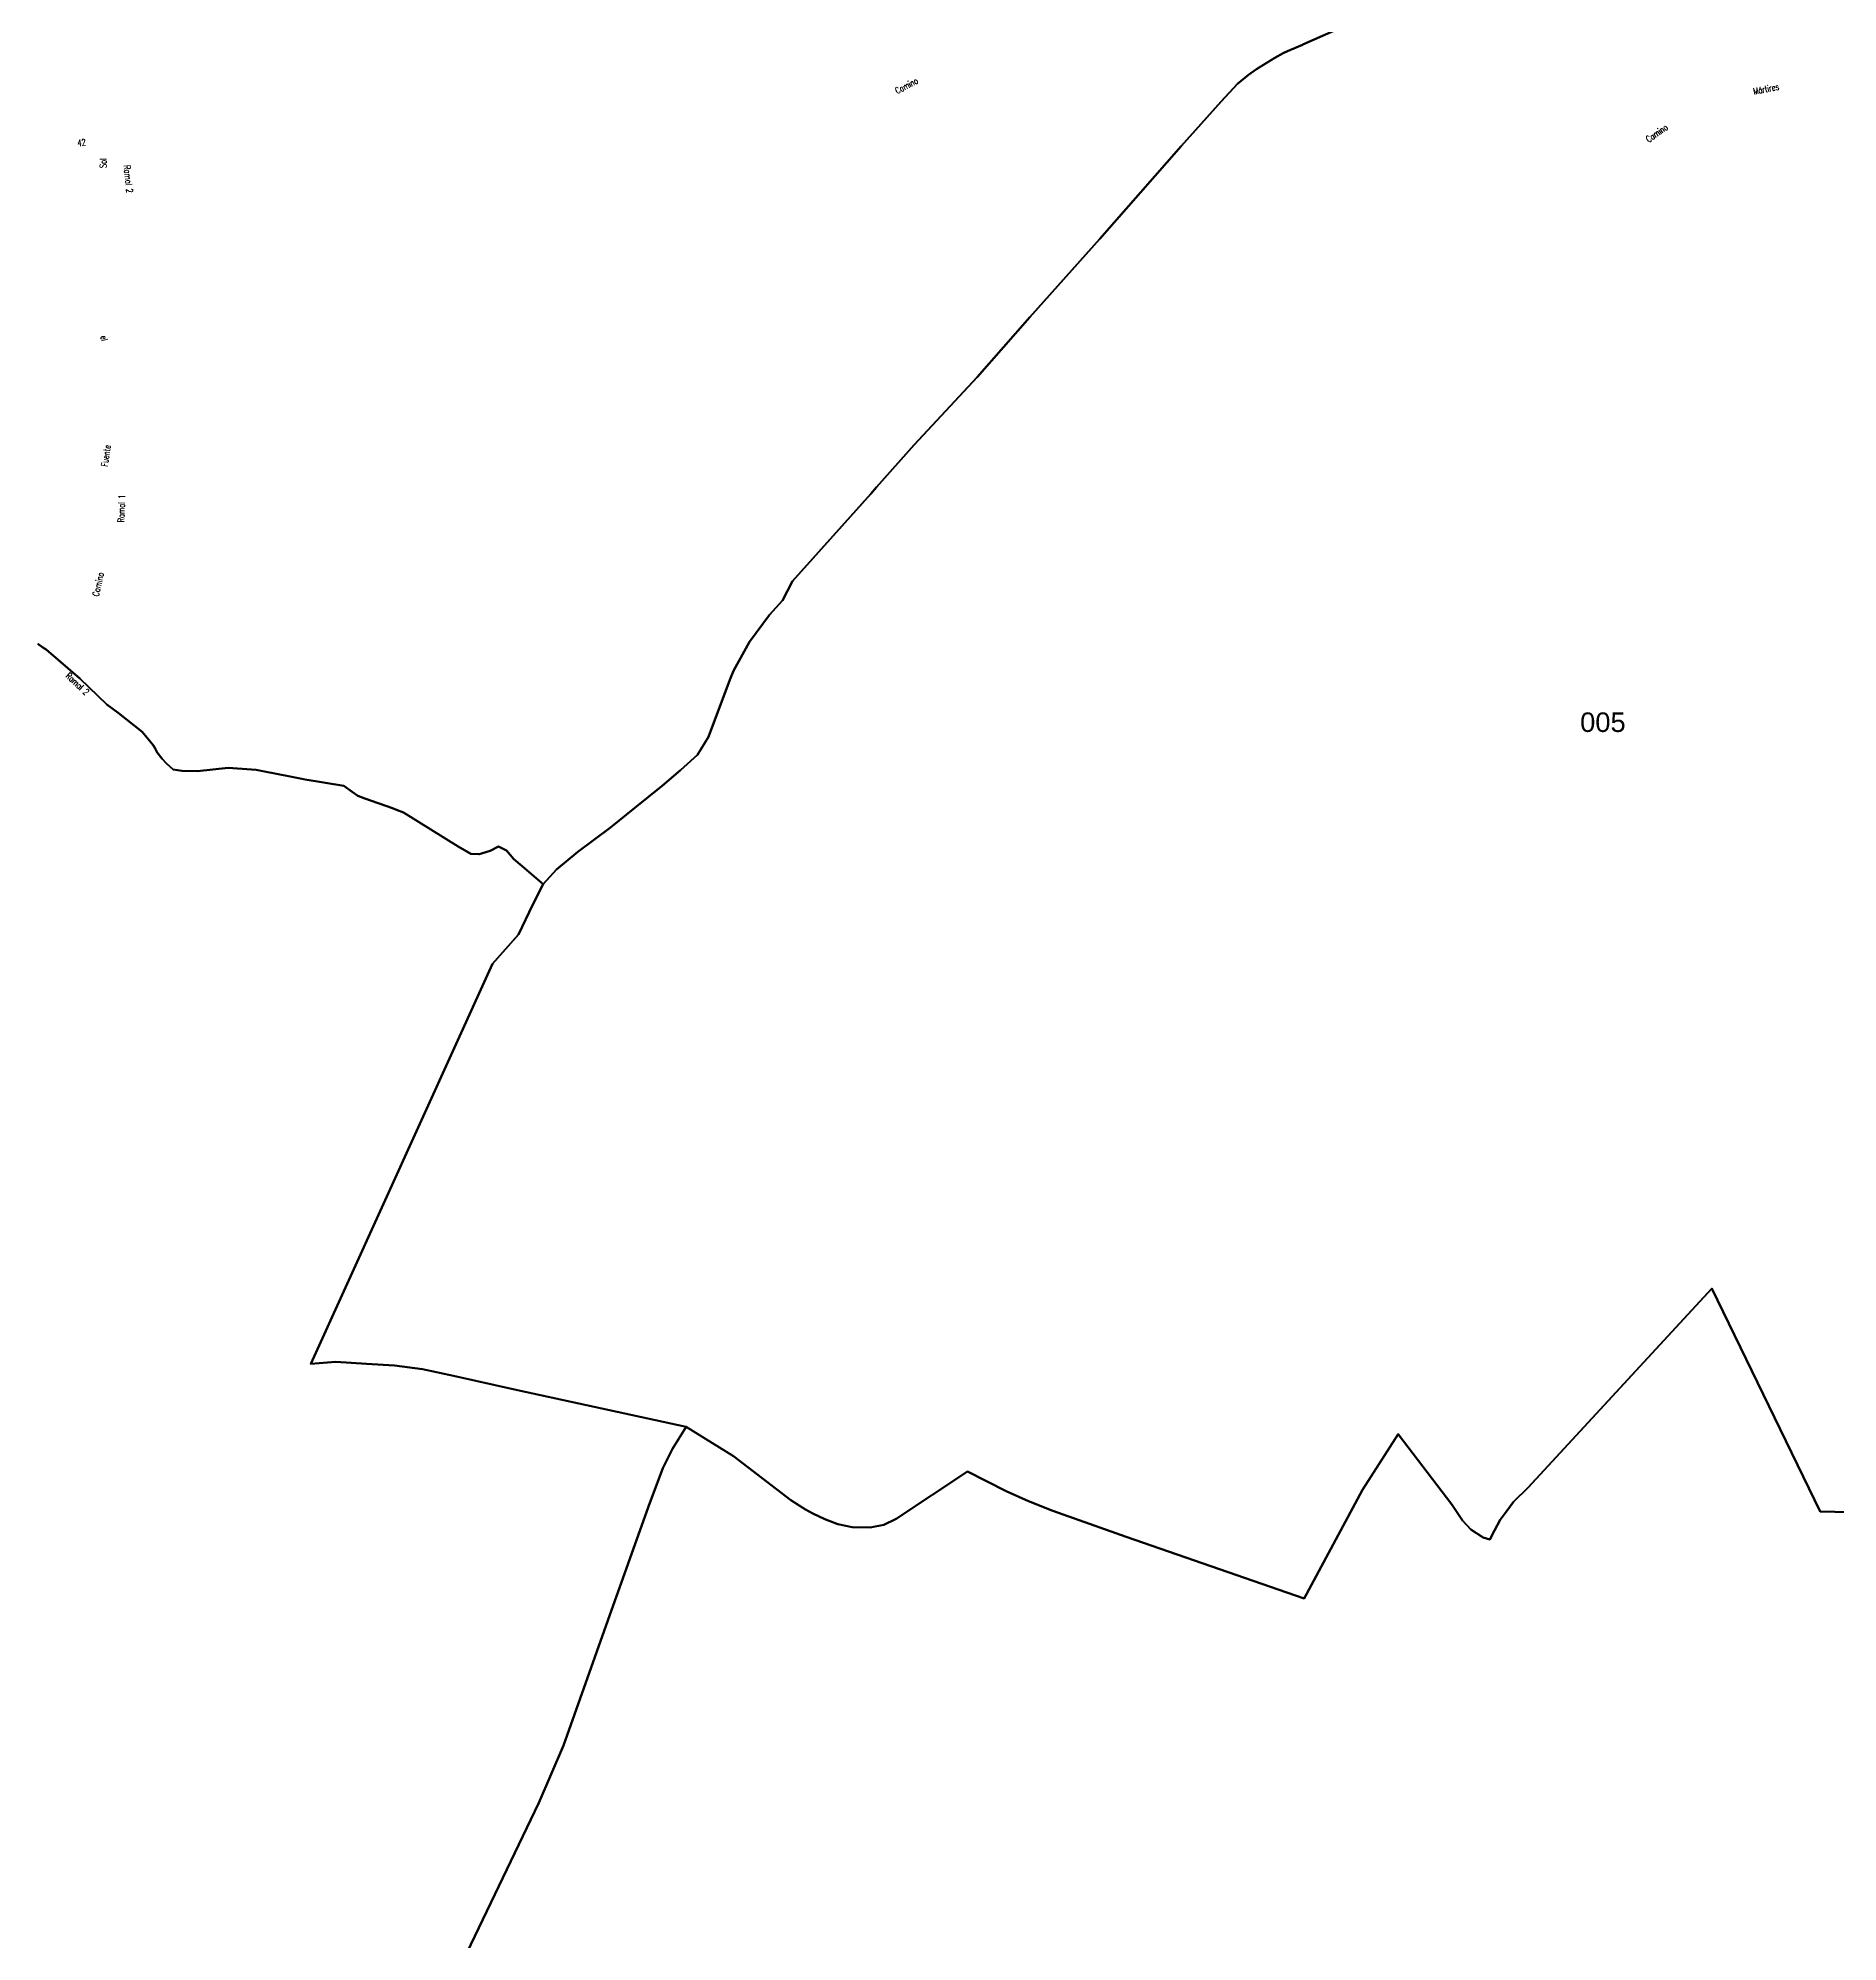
# Model space of a CAD drawing. Header units: metres. Extents: x 339638 to 364279, y 4598373 to 4630956.
# Drawn here: x 354638 to 357403, y 4612737 to 4615662 of the extents above; entities that cross this region are included whole.
import ezdxf
from ezdxf.enums import TextEntityAlignment as Align

# ---------------------------------------------------------------- set-up
doc = ezdxf.new("R2010")
doc.units = ezdxf.units.M
doc.layers.add('caminos', color=1, linetype='Continuous', lineweight=0)
doc.layers.add('poligonos_rusticos', color=42, linetype='Continuous', lineweight=40)
doc.layers.add('poligonos_rustico_txt', color=7, linetype='Continuous')
doc.styles.add('Arial', font='arial.ttf')
doc.styles.add('caminos', font='simplex.shx', dxfattribs={"width": 0.75})

msp = doc.modelspace()

# ---------------------------------------------------------------- linework, layer by layer
at = {"layer": 'poligonos_rusticos'}
for points in [[(356706.5, 4615707.3), (356581.1, 4615651.9), (356580.4, 4615651.5), (356571, 4615647.4), (356566, 4615645.2), (356562.1, 4615643.5), (356551.7, 4615638.9), (356551, 4615638.6), (356537.8, 4615631.3), (356524.7, 4615623), (356509.8, 4615614.2), (356497.4, 4615605.4), (356480.8, 4615591.2), (356455.5, 4615564.2), (356394.1, 4615495.7), (356269, 4615353.1), (356161.6, 4615232.8), (356080.6, 4615141), (355983.9, 4615036.8), (355926.2, 4614971.9), (355917.1, 4614961.7), (355796.9, 4614827.4), (355781.6, 4614797.7), (355781.3, 4614797.4), (355761.7, 4614775.7), (355730.9, 4614734.2), (355706.2, 4614689.7), (355700.7, 4614675.6), (355668, 4614588.1), (355650.8, 4614560.5), (355625.1, 4614536.9), (355596.8, 4614512.7), (355555, 4614479.4), (355517.4, 4614449), (355467.4, 4614411.6), (355434.2, 4614384.2), (355414, 4614361.7), (355381.5, 4614389.7), (355368.7, 4614400.3), (355357.4, 4614413.8), (355345.1, 4614419.6), (355332.6, 4614412.9), (355319.3, 4614408.9), (355315.7, 4614407.9), (355315.3, 4614407.9), (355302.8, 4614408.5), (355283.6, 4614419.7), (355199.3, 4614471.9), (355188.8, 4614476), (355182.3, 4614478.5), (355140, 4614493.3), (355129.2, 4614497.4), (355120.5, 4614503.7), (355107.6, 4614513), (355048.2, 4614522.6), (355025.3, 4614527.2), (354986.1, 4614535), (354973.2, 4614537.5), (354930.2, 4614540.6), (354883.1, 4614535.6), (354858.7, 4614536), (354845.6, 4614538), (354835.3, 4614547.3), (354828.6, 4614554.3), (354821.2, 4614564.4), (354817.3, 4614571.3), (354815, 4614575.2), (354808.1, 4614583.4), (354797.9, 4614595.7), (354761.2, 4614624.9), (354743.5, 4614637.8), (354702.4, 4614678), (354650.2, 4614722.3), (354645.5, 4614725.5), (354637.4, 4614731)], [(357579.3, 4613393.7), (357376, 4613397.9), (357209.1, 4613740.8), (356927.3, 4613435.1), (356904.6, 4613413.1), (356893.2, 4613397.7), (356884.3, 4613385.1), (356875.3, 4613369), (356868.2, 4613355.2), (356858.1, 4613358.4), (356839.2, 4613370.7), (356826.5, 4613384.3), (356810, 4613409.1), (356727.6, 4613516.9), (356672.7, 4613431.2), (356582.9, 4613264.7), (356309.5, 4613359.4), (356197, 4613399.2), (356159.4, 4613413.8), (356125.4, 4613429.4), (356066, 4613459.6), (355956.4, 4613386.9), (355937.3, 4613377.6), (355916.2, 4613373.8), (355888.7, 4613374.3), (355866.7, 4613378.6), (355846.7, 4613386.6), (355828, 4613395), (355817.1, 4613401.3), (355812.9, 4613403.7), (355794.4, 4613415.7), (355706.2, 4613483.1), (355673.9, 4613503.2), (355633.6, 4613528.3), (355374.7, 4613584.4), (355276.2, 4613606.3), (355228.8, 4613616.9), (355185.4, 4613622.3), (355142.4, 4613624.9), (355095.2, 4613627.9), (355056.9, 4613624.8), (355335.9, 4614239.4), (355376.2, 4614284.7), (355397.9, 4614330.6), (355414, 4614361.7), (355434.2, 4614384.2), (355467.4, 4614411.6), (355517.4, 4614449), (355555, 4614479.4), (355596.8, 4614512.7), (355625.1, 4614536.9), (355650.8, 4614560.5), (355668, 4614588.1), (355700.7, 4614675.6), (355706.2, 4614689.7), (355730.9, 4614734.2), (355761.7, 4614775.7), (355781.3, 4614797.4), (355781.6, 4614797.7), (355796.9, 4614827.4), (355917.1, 4614961.7), (355926.2, 4614971.9), (355983.9, 4615036.8), (356080.6, 4615141), (356161.6, 4615232.8), (356269, 4615353.1), (356394.1, 4615495.7), (356455.5, 4615564.2), (356480.8, 4615591.2), (356497.4, 4615605.4), (356509.8, 4615614.2), (356524.7, 4615623), (356537.8, 4615631.3), (356551, 4615638.6), (356551.7, 4615638.9), (356562.1, 4615643.5), (356566, 4615645.2), (356571, 4615647.4), (356580.4, 4615651.5), (356581.1, 4615651.9), (356706.5, 4615707.3)], [(354637.4, 4614731), (354645.5, 4614725.5), (354650.2, 4614722.3), (354702.4, 4614678), (354743.5, 4614637.8), (354761.2, 4614624.9), (354797.9, 4614595.7), (354808.1, 4614583.4), (354815, 4614575.2), (354817.3, 4614571.3), (354821.2, 4614564.4), (354828.6, 4614554.3), (354835.3, 4614547.3), (354845.6, 4614538), (354858.7, 4614536), (354883.1, 4614535.6), (354930.2, 4614540.6), (354973.2, 4614537.5), (354986.1, 4614535), (355025.3, 4614527.2), (355048.2, 4614522.6), (355107.6, 4614513), (355120.5, 4614503.7), (355129.2, 4614497.4), (355140, 4614493.3), (355182.3, 4614478.5), (355188.8, 4614476), (355199.3, 4614471.9), (355283.6, 4614419.7), (355302.8, 4614408.5), (355315.3, 4614407.9), (355315.7, 4614407.9), (355319.3, 4614408.9), (355332.6, 4614412.9), (355345.1, 4614419.6), (355357.4, 4614413.8), (355368.7, 4614400.3), (355381.5, 4614389.7), (355414, 4614361.7), (355397.9, 4614330.6), (355376.2, 4614284.7), (355335.9, 4614239.4), (355056.9, 4613624.8), (355095.2, 4613627.9), (355142.4, 4613624.9), (355185.4, 4613622.3), (355228.8, 4613616.9), (355276.2, 4613606.3), (355374.7, 4613584.4), (355633.6, 4613528.3), (355612.8, 4613494.2), (355597.9, 4613464.8), (355575.8, 4613405.9), (355513.3, 4613230.8), (355445.1, 4613038.5), (355407.3, 4612950.8), (355001.4, 4612104.8)], [(355001.4, 4612104.8), (355407.3, 4612950.8), (355445.1, 4613038.5), (355513.3, 4613230.8), (355575.8, 4613405.9), (355597.9, 4613464.8), (355612.8, 4613494.2), (355633.6, 4613528.3), (355673.9, 4613503.2), (355706.2, 4613483.1), (355794.4, 4613415.7), (355812.9, 4613403.7), (355817.1, 4613401.3), (355828, 4613395), (355846.7, 4613386.6), (355866.7, 4613378.6), (355888.7, 4613374.3), (355916.2, 4613373.8), (355937.3, 4613377.6), (355956.4, 4613386.9), (356066, 4613459.6), (356125.4, 4613429.4), (356159.4, 4613413.8), (356197, 4613399.2), (356309.5, 4613359.4), (356582.9, 4613264.7), (356672.7, 4613431.2), (356727.6, 4613516.9), (356810, 4613409.1), (356826.5, 4613384.3), (356839.2, 4613370.7), (356858.1, 4613358.4), (356868.2, 4613355.2), (356875.3, 4613369), (356884.3, 4613385.1), (356893.2, 4613397.7), (356904.6, 4613413.1), (356927.3, 4613435.1), (357209.1, 4613740.8), (357376, 4613397.9), (357376, 4613397.9), (357579.3, 4613393.7)]]:
    msp.add_lwpolyline(points, dxfattribs=at)

# ---------------------------------------------------------------- texts
at = {"layer": 'caminos', "style": 'caminos', "width": 0.75}
for s, rotation, p in [('Camino', 27.7095, (355959.4, 4615572.9)), ('Mártires', 11.0947, (357274.7, 4615571.9)), ('42', 6.1534, (354699.3, 4615492.4)), ('Camino', 35.6698, (357114.3, 4615498.3)), ('Sol', 90, (354745.9, 4615462)), ('Ramal 2', -83.893, (354766.5, 4615465.7)), ('el', -75.6807, (354730.8, 4615202.6)), ('Fuente', 81.7747, (354747.8, 4615002.4)), ('Ramal 1', 88.0548, (354773.2, 4614917.4)), ('Camino', 77.0372, (354733.9, 4614802.6)), ('Ramal 2', -43.0804, (354677.5, 4614678.4))]:
    msp.add_text(s, height=10, rotation=rotation, dxfattribs=at).set_placement(p, align=Align.BOTTOM_LEFT)
at = {"layer": 'poligonos_rustico_txt', "style": 'Arial'}
msp.add_text('005', height=30, dxfattribs=at).set_placement((357042, 4614586.7), align=Align.BOTTOM_CENTER)

doc.saveas('drawing.dxf')
